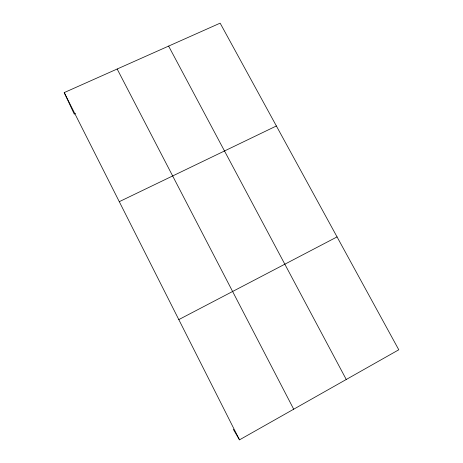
<?xml version="1.0" encoding="UTF-8"?>
<svg xmlns="http://www.w3.org/2000/svg" width="463" height="463" viewBox="0 0 463 463"><rect width="100%" height="100%" fill="white"/><g stroke="black" fill="none" stroke-linecap="round" stroke-linejoin="round"><path stroke-width="0.69" d="M233.288 429.27L239.498 439.85L398.782 349.785L220.145 23.15L64.218 92.594L74.254 114.089L75.544 113.504M178.805 319.603L337.052 236.911M119.275 201.677L276.382 125.977M168.619 46.097L346.26 379.486M117.162 69.016L293.698 409.205M64.218 92.594L239.498 439.85"/></g></svg>
